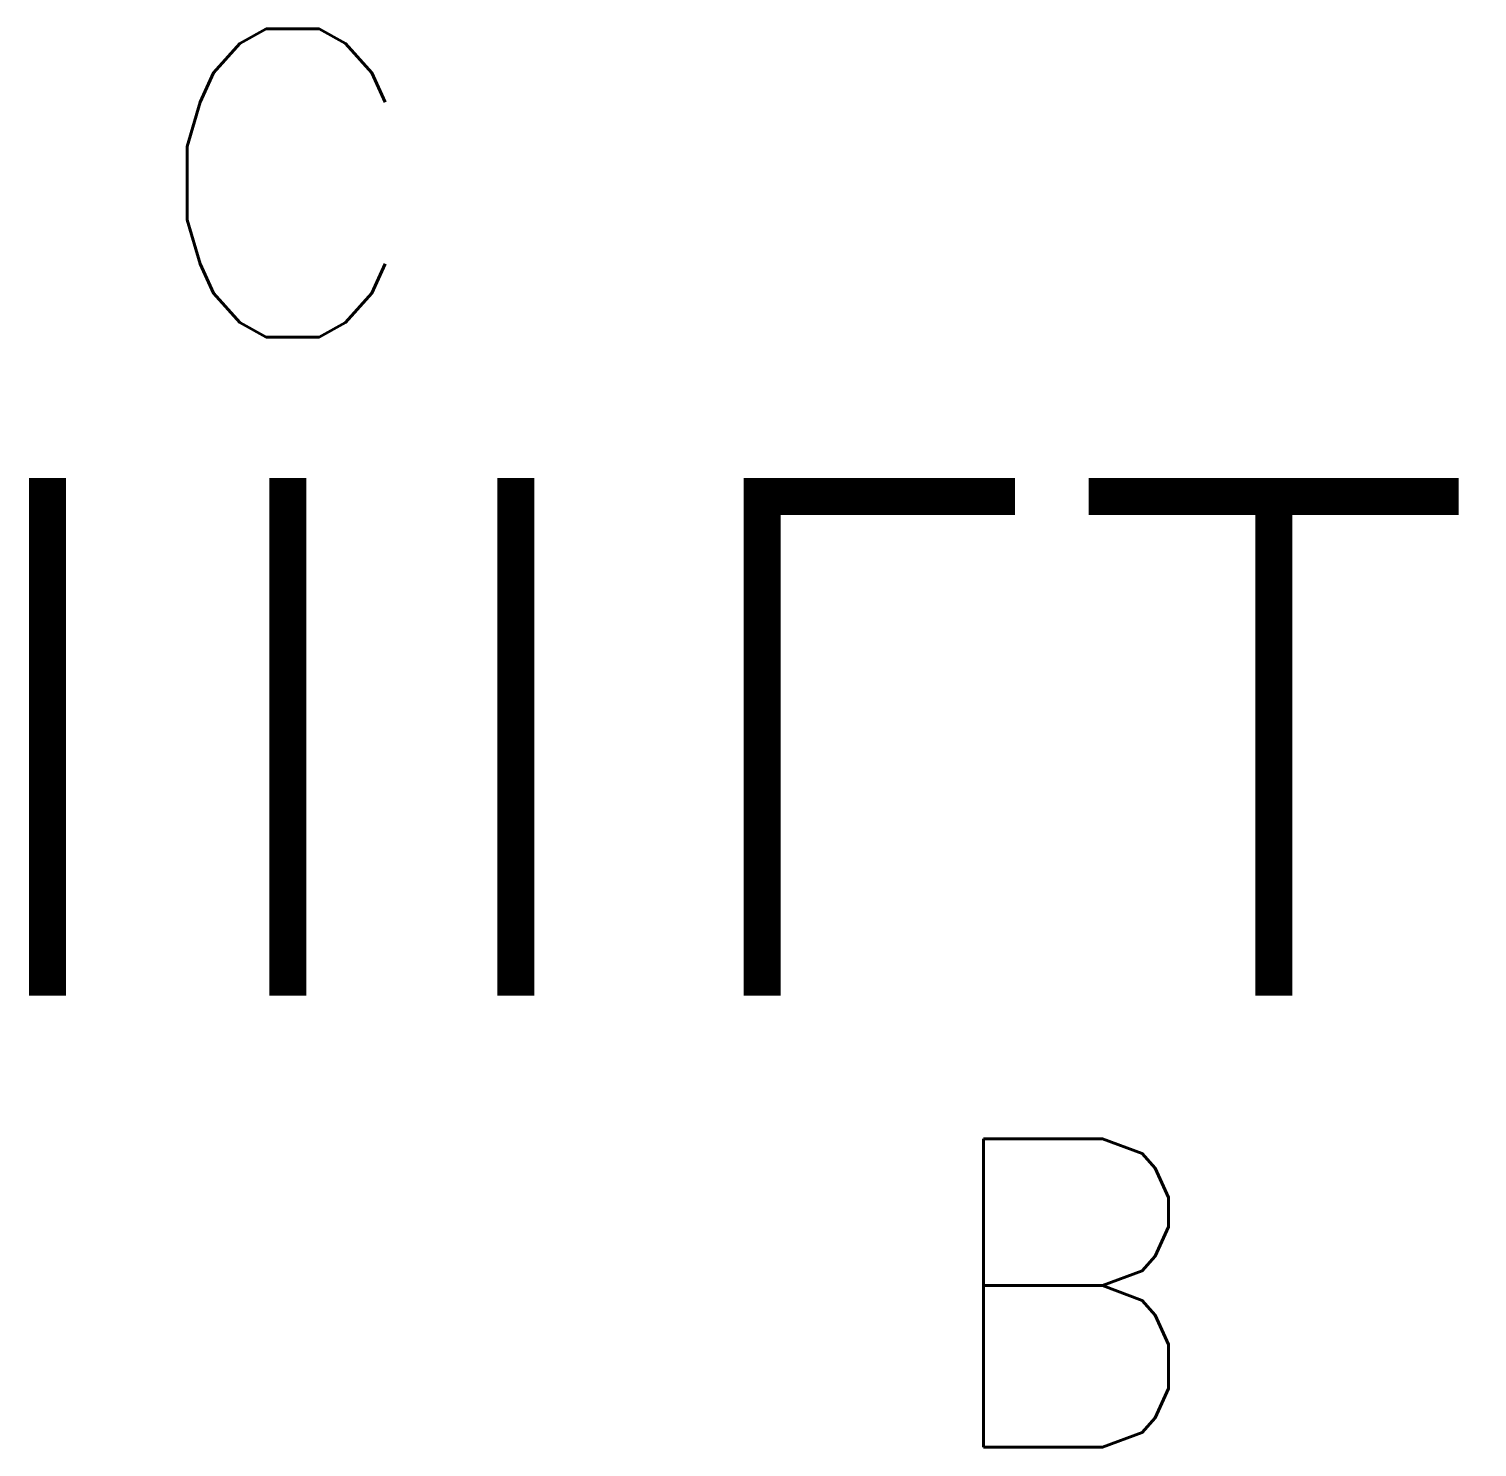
# Model space of a CAD drawing. Extents: x 0 to 0.47, y -0.231 to 0.23.
import ezdxf

# ---------------------------------------------------------------- set-up
doc = ezdxf.new("R2010")
doc.units = 0
doc.header["$MEASUREMENT"] = 0
doc.layers.add('CIRCUITOS', color=7, linetype='CONTINUOUS')
doc.styles.add('ROMANS', font='romans.shx', dxfattribs={"height": 2})

msp = doc.modelspace()

# ---------------------------------------------------------------- linework, layer by layer
at = {"layer": 'CIRCUITOS', "const_width": 0.012}
for points in [[(0.006, 0.084), (0.006, -0.084)], [(0.084, 0.084), (0.084, -0.084)], [(0.158, 0.084), (0.158, -0.084)], [(0.238, 0.084), (0.238, -0.084)], [(0.404, 0.084), (0.404, -0.084)], [(0.242, 0.078), (0.32, 0.078)], [(0.344, 0.078), (0.464, 0.078)]]:
    msp.add_lwpolyline(points, dxfattribs=at)

# ---------------------------------------------------------------- texts
at = {"layer": 'CIRCUITOS', "style": 'ROMANS'}
for tag, p in [('C', (0.03845, 0.12974)), ('B', (0.29272, -0.23056))]:
    msp.add_attdef(tag, p, '', height=0.1, dxfattribs=at)

doc.saveas('drawing.dxf')
